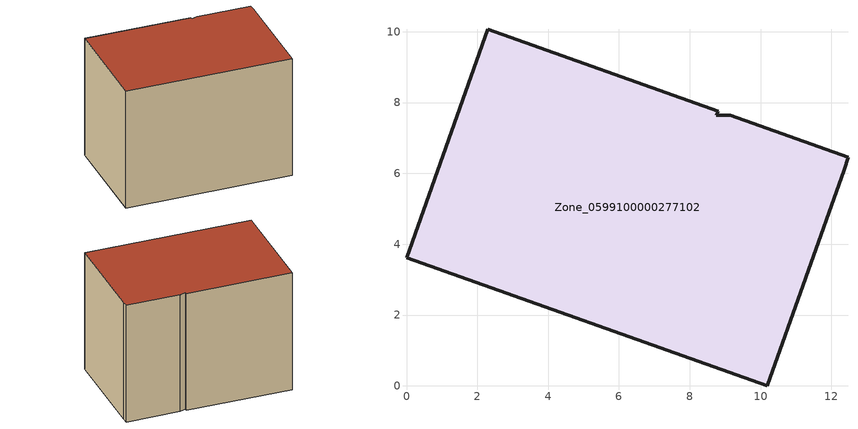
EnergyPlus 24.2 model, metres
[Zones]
Zone_0599100000277102
 floor ground (C_G): 9.14,7.64 12.47,6.45 12.36,6.11 10.19,0 0,3.62 2.3,10.07 8.8,7.76 8.75,7.64 z0.4
 wall outside (C_F): 0,3.62 10.19,0 12.36,6.11 12.47,6.45 9.14,7.64 8.75,7.64 8.8,7.76 2.3,10.07 0,3.62 z0.4:8.56
 roof outside (C_R): 12.47,6.45 9.14,7.64 8.75,7.64 8.8,7.76 2.3,10.07 0,3.62 10.19,0 12.36,6.11 z8.56
[BUILDING]
Pand.0599100000277102: North Axis=0; Terrain=City; Loads Convergence Tolerance Value=0.04; Temperature Convergence Tolerance Value=0.4; Solar Distribution=FullExterior; Maximum Number of Warmup Days=25; Minimum Number of Warmup Days=1
[Site:Location]
Rotterdam.The.Hague.AP_ZH_NLD Design_Conditions: Latitude=51.96; Longitude=4.45; Time Zone=1; Elevation=-4.5
[SITE:GROUNDTEMPERATURE:BUILDINGSURFACE]
18, 18, 18, 18, 18, 18, 18, 18, 18, 18, 18, 18
[MATERIAL] Thermal Absorptance=0.9; Solar Absorptance=0.7; Visible Absorptance=0.7
Name | Roughness | Thickness | Conductivity | Density | Specific Heat
G.TC.1965-1974 | MediumSmooth | 0.15 | 0.882353 | 540 | 1210
F.TC.1965-1974 | Rough | 0.3 | 0.697674 | 1920 | 840
R.TC.1965-1974 | MediumRough | 0.2 | 0.232558 | 1500 | 1000
[CONSTRUCTION]
C_G: G.TC.1965-1974
C_F: F.TC.1965-1974
C_R: R.TC.1965-1974
[ZONE]
Zone_0599100000277102: Type=1; Multiplier=1; Ceiling Height=Autocalculate; Volume=Autocalculate; Floor Area=autocalculate; Part of Total Floor Area=Yes
[ZONEINFILTRATION:DESIGNFLOWRATE]
Infil_Zone_0599100000277102: Zone or ZoneList or Space or SpaceList=Zone_0599100000277102; Schedule=AlwaysOn; Design Flow Rate Calculation Method=Flow/Area; Flow Rate per Floor Area=0.003; Constant Term Coefficient=1; Temperature Term Coefficient=0; Velocity Term Coefficient=0; Velocity Squared Term Coefficient=0
[HVACTEMPLATE:ZONE:IDEALLOADSAIRSYSTEM]
Zone_0599100000277102: Maximum Heating Supply Air Temperature=50; Minimum Cooling Supply Air Temperature=13; Maximum Heating Supply Air Humidity Ratio=0.0156; Minimum Cooling Supply Air Humidity Ratio=0.0077; Heating Limit=NoLimit; Cooling Limit=NoLimit; Dehumidification Control Type=ConstantSensibleHeatRatio; Cooling Sensible Heat Ratio=0.7; Dehumidification Setpoint=60; Humidification Control Type=None; Humidification Setpoint=30; Outdoor Air Method=None; Outdoor Air Flow Rate per Person=0.00944; Outdoor Air Flow Rate per Zone Floor Area=0; Outdoor Air Flow Rate per Zone=0; Demand Controlled Ventilation Type=None; Outdoor Air Economizer Type=NoEconomizer; Heat Recovery Type=None; Sensible Heat Recovery Effectiveness=0.7; Latent Heat Recovery Effectiveness=0.65
[ZONECONTROL:THERMOSTAT]
ThermostatControl_Zone_0599100000277102: Zone or ZoneList=Zone_0599100000277102; Control Type Schedule=DualSetpointControlType; Control 1=Thermostat_Zone_0599100000277102; Temperature Difference Between Cutout And Setpoint=0
[THERMOSTATSETPOINT:DUALSETPOINT]
Thermostat_Zone_0599100000277102: Heating Setpoint Temperature Schedule=HeatingSetpoint_Zone_0599100000277102; Cooling Setpoint Temperature Schedule=CoolingSetpoint_Zone_0599100000277102
[SCHEDULE:COMPACT]
HeatingSetpoint_Zone_0599100000277102: Through: 12/31, For: AllDays, Until: 24:00, 21
CoolingSetpoint_Zone_0599100000277102: Through: 12/31, For: AllDays, Until: 24:00, 24
DualSetpointControlType: Through: 12/31, For: AllDays, Until: 24:00, 4
AlwaysOn: Through: 12/31, For: AllDays, Until: 24:00, 1
